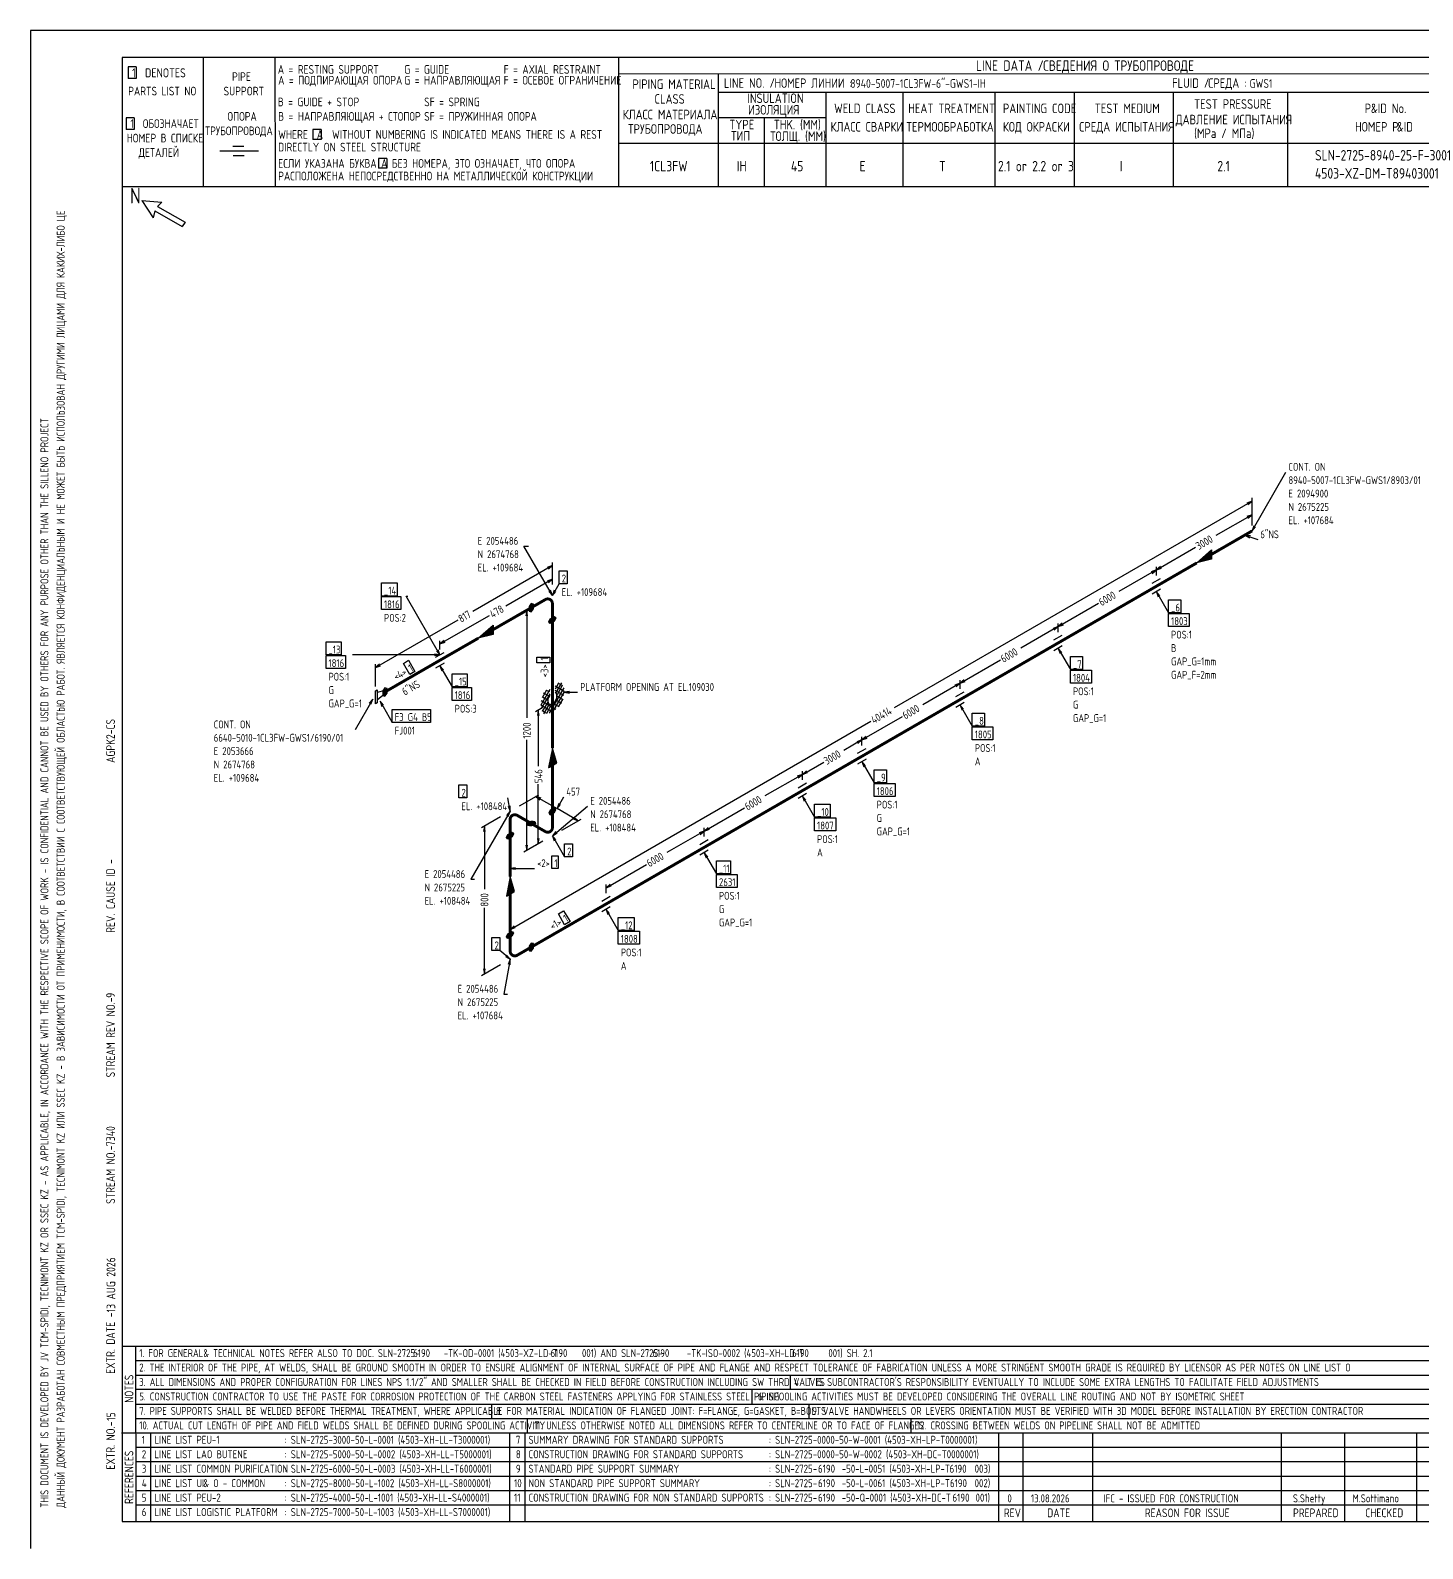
# Model space of a CAD drawing. Extents: x -1005 to 594, y -998 to 420.
# Drawn here: x 0 to 385.2, y 0 to 420 of the extents above; entities that cross this region are included whole.
import ezdxf

# ---------------------------------------------------------------- set-up
doc = ezdxf.new("R2010")
doc.units = 0
doc.styles.add('TTFN17', font='GOST type A')

msp = doc.modelspace()

# ---------------------------------------------------------------- linework, layer by layer
at = {"layer": 'GT_1', "flags": 128}
for points in [[(0, 420), (0, 0)], [(594, 420), (0, 420)], [(589.1, 412.5), (25.4, 412.5)], [(25.4, 412.5), (25.4, 7.5)], [(47.8, 412.5), (47.8, 376.7)], [(67.6, 412.5), (67.7, 376.7)], [(162.7, 412.5), (162.7, 376.7)], [(29.3, 409.9), (27.1, 409.9)], [(27.1, 409.9), (27.1, 406.7)], [(29.3, 409.9), (29.3, 406.7)], [(589.1, 408), (162.7, 407.9)], [(190.3, 407.8), (190.3, 376.7)], [(29.3, 406.7), (27.1, 406.7)], [(190.3, 402.9), (402.7, 402.9)], [(220.1, 402.9), (220.1, 376.7)], [(241.4, 402.9), (241.4, 376.8)], [(266.9, 402.9), (266.9, 376.7)], [(288.8, 402.9), (288.8, 376.7)], [(316.2, 402.9), (316.2, 376.7)], [(347.8, 402.9), (347.8, 376.8)], [(28.7, 395.8), (26.5, 395.8)], [(26.5, 395.8), (26.5, 392.6)], [(28.7, 395.8), (28.7, 392.6)], [(219.9, 395.8), (190.3, 395.8)], [(203, 395.8), (203, 376.7)], [(28.7, 392.6), (26.5, 392.6)], [(80.5, 392.6), (78.2, 392.6)], [(78.2, 392.6), (78.2, 389.8)], [(80.5, 392.6), (80.5, 389.8)], [(63.1, 386.6), (52.4, 386.6)], [(59.1, 387.9), (56, 387.9)], [(80.5, 389.8), (78.2, 389.8)], [(230.2, 388.7), (162.7, 388.7)], [(402.7, 388.7), (226.9, 388.7)], [(59.2, 385.3), (56.1, 385.3)], [(98.6, 384.6), (96.3, 384.6)], [(96.3, 384.6), (96.3, 381.9)], [(98.6, 384.6), (98.6, 381.9)], [(98.6, 381.9), (96.3, 381.9)], [(402.7, 376.7), (25.4, 376.7)], [(30.8, 372.9), (34, 368.1)], [(30.8, 372.9), (36.4, 372.5)], [(34.4, 370.1), (34, 368.1)], [(34.4, 370.1), (42, 365.7)], [(36.4, 372.5), (35.2, 371.3)], [(35.2, 371.3), (42.8, 366.9)], [(42.8, 366.9), (42, 365.7)], [(338.025, 281.525), (347.4, 297.8)], [(338.025, 283.025), (338.025, 290.675)], [(338.025, 289.775), (239.025, 232.625)], [(338.025, 286.025), (327.975, 280.25)], [(336.9, 288.8), (338.025, 289.775), (336.6, 289.25)], [(336.9, 285.05), (338.025, 286.025), (336.6, 285.5)], [(338.025, 283.025), (338.025, 286.925)], [(338.55, 282.95), (338.025, 281.525), (339, 282.65)], [(144.45, 263.675), (136.575, 277.325), (137.85, 277.325)], [(337.575, 280.175), (336.075, 280.4), (337.35, 279.65)], [(336.075, 280.4), (339.6, 279.125)], [(311.55, 270.725), (322.425, 277.025)], [(326.85, 275.075), (326.85, 273.725), (322.725, 272.675), (326.85, 276.275), (326.85, 273.875), (323.1, 272.9), (326.85, 276.2), (326.85, 274.1), (323.55, 273.125), (326.85, 275.975), (326.85, 274.25), (323.925, 273.425), (326.85, 275.825), (326.85, 274.4), (324.3, 273.575), (326.85, 275.675), (326.85, 274.55), (324.75, 273.875), (326.85, 275.525), (326.85, 274.775), (325.05, 274.025), (326.85, 275.3), (326.85, 274.925), (325.5, 274.325), (326.85, 275.15), (326.85, 275.075), (322.725, 272.675)], [(144.45, 271.925), (122.4, 259.25)], [(143.325, 270.95), (144.45, 271.925), (143.025, 271.4)], [(144.45, 266.675), (144.45, 272.825)], [(144.45, 266.675), (144.45, 269.075)], [(146.325, 270.5), (148.5, 270.5), (148.5, 266.9), (146.325, 266.9), (146.325, 270.5)], [(311.55, 270.725), (301.2, 264.8)], [(310.425, 269.75), (311.55, 270.725), (310.125, 270.2)], [(312.675, 271.7), (311.55, 270.725), (312.975, 271.25)], [(311.55, 269.225), (311.55, 271.625)], [(311.55, 269.225), (311.55, 271.625)], [(97.125, 267.125), (101.475, 267.125), (101.475, 263.525), (97.125, 263.525), (97.125, 267.125)], [(144.45, 268.175), (131.55, 260.75)], [(143.325, 267.2), (144.45, 268.175), (143.025, 267.65)], [(143.475, 264.8), (144.45, 263.675), (143.925, 265.1)], [(144.45, 263.675), (146.325, 266.9)], [(144.975, 265.1), (144.45, 263.675), (145.425, 264.8)], [(310.35, 267.05), (312.675, 268.4)], [(312.675, 265.4), (310.35, 264.05)], [(312.525, 263.6), (311.55, 264.725), (312.075, 263.3)], [(311.55, 264.725), (314.925, 258.875)], [(97.125, 263.375), (102.525, 263.375), (102.525, 259.775), (97.125, 259.775), (97.125, 263.375)], [(113.325, 247.25), (103.95, 263.525), (104.475, 263.525)], [(141.825, 262.175), (136.5, 259.1)], [(138, 259.325), (138.6, 259.175), (139.2, 260), (139.2, 261.275), (138.6, 261.425), (138, 260.6), (138, 259.325)], [(138, 260.6), (139.2, 260.6)], [(138.145, 260.8), (139.2, 260.8)], [(138.291, 261), (139.2, 261)], [(138.436, 261.2), (139.2, 261.2)], [(284.4, 255.05), (295.575, 261.5)], [(314.925, 262.475), (318.3, 262.475), (318.3, 258.875), (314.925, 258.875), (314.925, 262.475)], [(95.475, 243.725), (118.35, 256.925)], [(113.325, 250.25), (127.05, 258.125)], [(137.55, 258.05), (137.325, 259.55), (137.1, 258.05)], [(137.325, 259.55), (137.325, 229.85)], [(138, 260.4), (139.2, 260.4)], [(138, 260.2), (139.2, 260.2)], [(138, 260), (139.2, 260)], [(138, 259.8), (139.055, 259.8)], [(138, 259.6), (138.909, 259.6)], [(138, 259.4), (138.764, 259.4)], [(145.05, 257.9), (145.425, 257.45), (145.05, 256.625), (143.85, 255.95), (143.475, 256.4), (143.85, 257.225), (145.05, 257.9)], [(143.475, 256.4), (144.65, 256.4)], [(143.566, 256.6), (145.006, 256.6)], [(143.657, 256.8), (145.13, 256.8)], [(143.748, 257), (145.22, 257)], [(143.839, 257.2), (145.311, 257.2)], [(144.161, 257.4), (145.402, 257.4)], [(144.517, 257.6), (145.3, 257.6)], [(314.925, 258.725), (320.625, 258.725), (320.625, 255.125), (314.925, 255.125), (314.925, 258.725)], [(128.025, 254.225), (128.025, 252.875), (123.9, 251.825), (128.025, 255.425), (128.025, 253.025), (124.275, 252.05), (128.025, 255.35), (128.025, 253.25), (124.725, 252.275), (128.025, 255.125), (128.025, 253.4), (125.1, 252.575), (128.025, 254.975), (128.025, 253.55), (125.475, 252.725), (128.025, 254.825), (128.025, 253.7), (125.925, 253.025), (128.025, 254.675), (128.025, 253.925), (126.225, 253.175), (128.025, 254.45), (128.025, 254.075), (126.675, 253.475), (128.025, 254.3), (128.025, 254.225), (123.9, 251.825)], [(143.642, 256.2), (144.294, 256.2)], [(284.4, 255.05), (274.05, 249.125)], [(283.275, 254.075), (284.4, 255.05), (282.975, 254.525)], [(283.2, 251.375), (285.525, 252.725)], [(285.525, 256.025), (284.4, 255.05), (285.825, 255.575)], [(284.4, 253.55), (284.4, 255.95)], [(284.4, 253.55), (284.4, 255.95)], [(81.825, 250.85), (86.025, 250.85), (86.025, 247.25), (81.825, 247.25), (81.825, 250.85)], [(112.125, 246.575), (114.45, 247.925)], [(112.125, 246.575), (114.45, 247.925)], [(112.125, 246.575), (114.45, 247.925)], [(112.35, 248.375), (113.325, 247.25), (112.8, 248.675)], [(114.45, 251.225), (113.325, 250.25), (114.75, 250.775)], [(113.325, 248.75), (113.325, 251.15)], [(285.525, 249.725), (283.2, 248.375)], [(285.375, 247.925), (284.4, 249.05), (284.925, 247.625)], [(284.4, 249.05), (287.775, 243.2)], [(81.825, 247.1), (87.225, 247.1), (87.225, 243.5), (81.825, 243.5), (81.825, 247.1)], [(113.325, 247.25), (91.575, 247.25), (89.175, 247.25)], [(96.6, 244.7), (95.475, 243.725), (96.9, 244.25)], [(95.475, 238.475), (95.475, 244.625)], [(103.2, 244.85), (104.625, 245.75), (106.425, 242.675), (105, 241.775), (103.2, 244.85)], [(111.825, 247.025), (113.325, 247.25), (111.825, 247.475)], [(114.45, 244.925), (112.125, 243.575)], [(114.45, 244.925), (112.125, 243.575)], [(114.45, 244.925), (112.125, 243.575)], [(114.3, 243.125), (113.325, 244.25), (113.85, 242.825)], [(113.325, 244.25), (116.7, 238.4)], [(140.175, 245), (140.175, 246.65), (143.7, 246.65), (143.7, 245), (140.175, 245)], [(257.25, 239.375), (268.425, 245.825)], [(287.775, 246.8), (291.15, 246.8), (291.15, 243.2), (287.775, 243.2), (287.775, 246.8)], [(116.7, 242), (120.9, 242), (120.9, 238.4), (116.7, 238.4), (116.7, 242)], [(146.925, 239.525), (145.35, 236.825)], [(147.3, 238.7), (146.025, 239.45)], [(258.375, 240.35), (257.25, 239.375), (258.675, 239.9)], [(257.25, 237.875), (257.25, 240.275)], [(257.25, 237.875), (257.25, 240.275)], [(287.775, 243.05), (293.625, 243.05), (293.625, 239.45), (287.775, 239.45), (287.775, 243.05)], [(96, 235.775), (96, 233.975), (95.475, 233.675), (95.475, 237.275), (96, 237.575), (96, 235.775)], [(96, 234.8), (98.1, 236.6), (98.1, 237.35), (96, 236.825)], [(97.5, 236), (98.1, 235.85), (98.7, 236.675), (98.7, 237.95), (98.1, 238.1), (97.5, 237.275), (97.5, 236)], [(97.5, 237.2), (98.7, 237.2)], [(97.5, 237), (98.7, 237)], [(97.5, 236.8), (98.7, 236.8)], [(97.5, 236.6), (98.645, 236.6)], [(97.5, 236.4), (98.5, 236.4)], [(97.5, 236.2), (98.355, 236.2)], [(97.5, 236), (98.209, 236)], [(97.591, 237.4), (98.7, 237.4)], [(97.736, 237.6), (98.7, 237.6)], [(97.882, 237.8), (98.7, 237.8)], [(116.7, 238.25), (122.1, 238.25), (122.1, 234.65), (116.7, 234.65), (116.7, 238.25)], [(143.7, 237.65), (141.225, 233.375)], [(143.7, 236.45), (141.3, 232.4)], [(142.8, 237.5), (141.6, 235.4)], [(143.175, 234.65), (141.675, 235.55)], [(143.55, 235.775), (141.975, 236.675)], [(143.7, 236.975), (142.8, 237.425)], [(143.7, 236), (143.325, 235.4), (143.175, 234.95), (143.175, 234.425), (143.25, 234.05), (143.325, 233.75), (143.7, 233.525), (144, 233.6), (144.45, 233.75), (144.825, 234.05), (145.2, 234.35), (145.5, 234.95), (145.65, 235.4), (145.65, 235.85), (145.65, 236.375), (145.5, 236.675), (145.2, 236.9), (145.2, 236.9)], [(147.6, 238.1), (143.55, 231.125)], [(147.675, 237.05), (144.45, 231.5)], [(146.1, 239.375), (145.2, 237.8)], [(147.675, 237.125), (145.2, 238.55)], [(147.6, 236), (145.2, 237.35)], [(147.15, 238.775), (145.725, 236.225)], [(147.15, 234.875), (145.725, 235.775)], [(149.175, 237.125), (147.675, 236.9), (149.175, 236.675)], [(147.675, 236.9), (151.425, 236.9)], [(257.25, 239.375), (246.9, 233.45)], [(256.125, 238.4), (257.25, 239.375), (255.825, 238.85)], [(256.05, 235.7), (258.375, 237.05)], [(94.725, 235.025), (89.85, 226.55)], [(94.2, 233.6), (94.725, 235.025), (93.75, 233.9)], [(97.725, 233.3), (96.75, 234.425), (97.275, 233)], [(96.75, 234.425), (100.125, 228.575)], [(100.125, 232.175), (110.7, 232.175), (110.7, 228.575), (100.125, 228.575), (100.125, 232.175)], [(141.825, 232.7), (139.8, 231.5)], [(140.775, 230.45), (140.55, 231.95), (140.325, 230.45)], [(140.55, 231.95), (140.55, 216.425)], [(144.375, 231.5), (141.225, 233.3)], [(145.35, 232.175), (141.3, 234.5)], [(142.875, 231.05), (141.6, 231.8)], [(143.175, 234.2), (141.675, 231.725)], [(143.55, 233.6), (141.975, 230.975)], [(144.225, 233.6), (142.8, 231.05)], [(146.1, 233), (144.6, 233.825)], [(146.925, 233.825), (145.35, 234.725)], [(147.3, 235.1), (146.025, 232.85)], [(258.375, 234.05), (256.05, 232.7)], [(258.225, 232.25), (257.25, 233.375), (257.775, 231.95)], [(257.25, 233.375), (260.625, 227.525)], [(260.625, 231.125), (264, 231.125), (264, 227.525), (260.625, 227.525), (260.625, 231.125)], [(132.75, 171.275), (232.575, 228.875)], [(230.1, 223.7), (241.275, 230.15)], [(260.625, 227.375), (266.325, 227.375), (266.325, 223.775), (260.625, 223.775), (260.625, 227.375)], [(137.325, 193.1), (137.325, 223.775)], [(230.1, 223.7), (225.075, 220.775)], [(228.975, 222.725), (230.1, 223.7), (228.675, 223.175)], [(231.225, 224.675), (230.1, 223.7), (231.525, 224.225)], [(230.1, 222.2), (230.1, 224.6)], [(230.1, 222.2), (230.1, 224.6)], [(144.45, 216.65), (145.65, 217.325), (144.45, 221.45), (143.4, 216.05), (145.5, 217.25), (144.45, 221), (143.475, 216.125), (145.35, 217.175), (144.45, 220.475), (143.625, 216.2), (145.2, 217.1), (144.45, 220.025), (143.775, 216.275), (145.05, 216.95), (144.45, 219.575), (143.925, 216.35), (144.9, 216.875), (144.45, 219.125), (144.075, 216.425), (144.75, 216.8), (144.45, 218.675), (144.225, 216.5), (144.6, 216.725), (144.45, 218.225), (144.375, 216.575), (144.45, 216.65), (144.45, 221.45)], [(228.9, 220.025), (231.225, 221.375)], [(213.6, 214.175), (219.525, 217.55)], [(214.725, 215.15), (213.6, 214.175), (215.025, 214.7)], [(213.6, 212.675), (213.6, 215.075)], [(213.6, 212.675), (213.6, 215.075)], [(231.225, 218.375), (228.9, 217.025)], [(231.075, 216.575), (230.1, 217.7), (230.625, 216.275)], [(230.1, 217.7), (233.475, 211.85)], [(233.475, 215.45), (236.85, 215.45), (236.85, 211.85), (233.475, 211.85), (233.475, 215.45)], [(118.575, 211.25), (120.75, 211.25), (120.75, 207.65), (118.575, 207.65), (118.575, 211.25)], [(140.55, 194.975), (140.55, 211.475)], [(213.6, 214.175), (203.25, 208.25)], [(212.475, 213.2), (213.6, 214.175), (212.175, 213.65)], [(212.4, 210.5), (214.725, 211.85)], [(233.475, 211.7), (239.325, 211.7), (239.325, 208.1), (233.475, 208.1), (233.475, 211.7)], [(132.75, 203.975), (132.075, 207.65)], [(135.375, 205.475), (140.7, 208.55)], [(141.3, 207.575), (139.875, 208.1), (141, 207.125)], [(139.875, 208.1), (145.725, 204.725)], [(145.725, 204.725), (147.6, 207.95)], [(146.25, 206.15), (145.725, 204.725), (146.7, 205.85)], [(214.725, 208.85), (212.4, 207.5)], [(214.575, 207.05), (213.6, 208.175), (214.125, 206.75)], [(213.6, 208.175), (216.975, 202.325)], [(216.975, 205.925), (221.325, 205.925), (221.325, 202.325), (216.975, 202.325), (216.975, 205.925)], [(132.75, 203.975), (121.875, 185.15), (122.85, 185.15)], [(130.125, 202.475), (124.8, 199.4)], [(132.225, 202.55), (132.75, 203.975), (131.775, 202.85)], [(132.225, 205.4), (132.75, 203.975), (132.75, 205.475)], [(143.85, 204.275), (143.475, 203.45), (143.85, 203), (145.05, 203.675), (145.425, 204.5), (145.05, 204.95), (143.85, 204.275)], [(143.517, 203.4), (144.561, 203.4)], [(143.543, 203.6), (144.917, 203.6)], [(143.634, 203.8), (145.107, 203.8)], [(143.683, 203.2), (144.206, 203.2)], [(143.725, 204), (145.198, 204)], [(143.816, 204.2), (145.289, 204.2)], [(144.072, 204.4), (145.38, 204.4)], [(144.428, 204.6), (145.342, 204.6)], [(144.45, 197.225), (154.2, 205.4)], [(151.575, 201.35), (145.725, 204.725)], [(147.075, 198.725), (152.4, 201.8)], [(150.15, 201.875), (151.575, 201.35), (150.45, 202.325)], [(186.45, 198.5), (197.625, 204.95)], [(216.975, 202.175), (222.825, 202.175), (222.825, 198.575), (216.975, 198.575), (216.975, 202.175)], [(125.85, 198.35), (125.625, 199.85), (125.4, 198.35)], [(125.625, 199.85), (125.625, 182.45)], [(133.35, 198.2), (133.725, 197.75), (133.35, 196.925), (132.15, 196.25), (131.775, 196.7), (132.15, 197.525), (133.35, 198.2)], [(132.093, 197.4), (133.566, 197.4)], [(132.283, 197.6), (133.657, 197.6)], [(132.639, 197.8), (133.683, 197.8)], [(132.994, 198), (133.517, 198)], [(138.6, 199.925), (137.625, 200.075), (137.475, 200.6), (138.6, 201.275), (139.575, 201.125), (139.725, 200.6), (138.6, 199.925)], [(137.475, 200.6), (139.725, 200.6)], [(137.532, 200.4), (139.392, 200.4)], [(137.589, 200.2), (139.058, 200.2)], [(137.808, 200.8), (139.668, 200.8)], [(138.113, 200), (138.725, 200)], [(138.142, 201), (139.611, 201)], [(138.475, 201.2), (139.088, 201.2)], [(145.425, 198.35), (144.45, 197.225), (145.725, 197.975)], [(186.45, 198.5), (176.1, 192.575)], [(185.325, 197.525), (186.45, 198.5), (185.025, 197.975)], [(187.575, 199.475), (186.45, 198.5), (187.875, 199.025)], [(186.45, 197), (186.45, 199.4)], [(186.45, 197), (186.45, 199.4)], [(131.82, 196.8), (133.128, 196.8)], [(131.858, 196.6), (132.772, 196.6)], [(131.911, 197), (133.384, 197)], [(132.002, 197.2), (133.475, 197.2)], [(141.825, 195.725), (136.5, 192.65)], [(137.1, 194.6), (137.325, 193.1), (137.55, 194.6)], [(141.825, 195.725), (139.8, 194.525)], [(140.325, 196.475), (140.55, 194.975), (140.775, 196.475)], [(145.425, 196.1), (144.45, 197.225), (144.975, 195.8)], [(144.45, 197.225), (147.825, 191.375)], [(147.825, 194.975), (150, 194.975), (150, 191.375), (147.825, 191.375), (147.825, 194.975)], [(185.25, 194.825), (187.575, 196.175)], [(144.3, 191.675), (146.025, 191.675), (146.025, 188.15), (144.3, 188.15), (144.3, 191.675)], [(159.3, 182.825), (170.475, 189.275)], [(187.575, 193.175), (185.25, 191.825)], [(187.425, 191.375), (186.45, 192.5), (186.975, 191.075)], [(186.45, 192.5), (189.825, 186.65)], [(189.825, 190.25), (193.725, 190.25), (193.725, 186.65), (189.825, 186.65), (189.825, 190.25)], [(132.75, 181.1), (133.95, 181.775), (132.75, 185.9), (131.7, 180.5), (133.8, 181.7), (132.75, 185.45), (131.775, 180.575), (133.65, 181.625), (132.75, 184.925), (131.925, 180.65), (133.5, 181.55), (132.75, 184.475), (132.075, 180.725), (133.35, 181.4), (132.75, 184.025), (132.225, 180.8), (133.2, 181.325), (132.75, 183.575), (132.375, 180.875), (133.05, 181.25), (132.75, 183.125), (132.525, 180.95), (132.9, 181.175), (132.75, 182.675), (132.675, 181.025), (132.75, 181.1), (132.75, 185.9)], [(134.25, 188.375), (132.75, 188.15), (134.25, 187.925)], [(132.75, 188.15), (139.5, 188.15)], [(189.825, 186.5), (195.525, 186.5), (195.525, 182.9), (189.825, 182.9), (189.825, 186.5)], [(160.425, 183.8), (159.3, 182.825), (160.725, 183.35)], [(159.3, 181.325), (159.3, 183.725)], [(125.625, 158.9), (125.625, 177.275)], [(146.1, 175.625), (147.525, 176.45), (149.325, 173.45), (147.825, 172.55), (146.1, 175.625)], [(158.1, 179.15), (160.425, 180.5)], [(160.425, 177.5), (158.1, 176.15)], [(160.275, 175.7), (159.3, 176.825), (159.825, 175.4)], [(159.3, 176.825), (162.675, 170.975)], [(133.875, 172.25), (132.75, 171.275), (134.175, 171.8)], [(162.675, 174.575), (167.025, 174.575), (167.025, 170.975), (162.675, 170.975), (162.675, 174.575)], [(127.725, 169.025), (129.9, 169.025), (129.9, 165.425), (127.725, 165.425), (127.725, 169.025)], [(133.35, 170.75), (133.725, 170.3), (133.35, 169.475), (132.15, 168.8), (131.775, 169.25), (132.15, 170.075), (133.35, 170.75)], [(131.817, 169.2), (132.861, 169.2)], [(131.843, 169.4), (133.217, 169.4)], [(131.934, 169.6), (133.407, 169.6)], [(131.983, 169), (132.506, 169)], [(132.025, 169.8), (133.498, 169.8)], [(132.116, 170), (133.589, 170)], [(132.372, 170.2), (133.68, 170.2)], [(132.728, 170.4), (133.642, 170.4)], [(132.75, 166.025), (132.75, 172.175)], [(162.675, 170.825), (168.525, 170.825), (168.525, 167.225), (162.675, 167.225), (162.675, 170.825)], [(132.75, 163.025), (129.9, 165.425)], [(131.475, 163.775), (132.75, 163.025), (131.775, 164.15)], [(138, 165.425), (138.6, 165.275), (139.2, 166.1), (139.2, 167.375), (138.6, 167.525), (138, 166.7), (138, 165.425)], [(138, 166.6), (139.2, 166.6)], [(138, 166.4), (139.2, 166.4)], [(138, 166.2), (139.2, 166.2)], [(138, 166), (139.127, 166)], [(138, 165.8), (138.982, 165.8)], [(138, 165.6), (138.836, 165.6)], [(138.073, 166.8), (139.2, 166.8)], [(138.1, 165.4), (138.691, 165.4)], [(138.218, 167), (139.2, 167)], [(138.364, 167.2), (139.2, 167.2)], [(138.509, 167.4), (139.1, 167.4)], [(130.125, 161.525), (124.8, 158.45)], [(125.4, 160.4), (125.625, 158.9), (125.85, 160.4)], [(132.75, 163.025), (131.025, 153.425), (132, 153.425)], [(132.75, 161.525), (132.75, 163.025), (132.225, 161.6)], [(25.3, 56), (402.7, 56)], [(29.1, 56), (29.2, 7.5)], [(29.1, 52), (402.7, 52)], [(29.1, 48), (402.7, 48)], [(210.2, 48), (210.2, 44)], [(402.7, 44), (29.1, 44)], [(199.6, 44), (199.6, 40)], [(29.2, 40), (402.7, 40)], [(127.6, 40), (127.6, 36)], [(215.4, 40), (215.4, 36)], [(29.1, 36), (402.7, 36)], [(137.5, 36), (137.5, 32)], [(243.6, 36), (243.6, 32)], [(25.2, 32), (402.7, 32)], [(33.2, 32), (33.2, 7.6)], [(132.6, 32), (132.6, 7.6)], [(136.8, 32), (136.8, 7.6)], [(267.9, 32), (267.9, 7.5)], [(274.6, 32), (274.6, 7.5)], [(293.9, 32), (293.9, 7.5)], [(346.1, 32), (346.1, 7.5)], [(363.6, 32), (363.6, 7.5)], [(383.5, 32), (383.5, 7.5)], [(402.7, 28), (29.5, 28)], [(402.7, 24), (29.1, 24)], [(402.7, 20), (29.1, 20)], [(402.7, 16), (29.1, 16)], [(402.7, 12), (29.2, 12)], [(25.4, 7.5), (589.1, 7.5)], [(0, 0), (0, 0)]]:
    msp.add_lwpolyline(points, dxfattribs=at)
at = {"layer": 'GT_1', "const_width": 0.8, "flags": 128}
for points in [[(338.025, 281.525), (326.85, 275.075)], [(322.725, 272.675), (311.55, 266.225)], [(311.55, 266.225), (284.4, 250.55)], [(138.6, 260.3), (128.025, 254.225)], [(142.5, 262.55), (138.6, 260.3)], [(144.45, 256.925), (144.45, 261.425)], [(144.45, 234.2), (144.45, 256.925)], [(123.9, 251.825), (113.325, 245.75)], [(284.4, 250.55), (257.25, 234.875)], [(113.325, 245.75), (98.1, 236.975)], [(257.25, 234.875), (230.1, 219.2)], [(144.45, 221.45), (144.45, 234.2)], [(230.1, 219.2), (213.6, 209.675)], [(144.45, 203.975), (144.45, 216.65)], [(213.6, 209.675), (186.45, 194)], [(132.75, 197.225), (132.75, 201.725)], [(134.7, 202.85), (138.6, 200.6)], [(144.45, 199.475), (144.45, 203.975)], [(132.75, 185.9), (132.75, 197.225)], [(138.6, 200.6), (142.5, 198.35)], [(186.45, 194), (159.3, 178.325)], [(132.75, 169.775), (132.75, 181.1)], [(159.3, 178.325), (138.6, 166.4)], [(132.75, 165.275), (132.75, 169.775)], [(138.6, 166.4), (134.7, 164.15)]]:
    msp.add_lwpolyline(points, dxfattribs=at)
for points in [[(144.45, 261.425, 0.577571), (142.5, 262.55)], [(132.75, 201.725, -0.577557), (134.7, 202.85)], [(142.5, 198.35, 0.577127), (144.45, 199.475)], [(134.7, 164.15, -0.577127), (132.75, 165.275)]]:
    msp.add_lwpolyline(points, format="xyb", dxfattribs=at)

# ---------------------------------------------------------------- texts
at = {"layer": 'GT_1', "style": 'TTFN17'}
for s, height, p in [('LINE DATA /', 2.8875, (261.633, 408.8)), ('СВЕДЕНИЯ О ТРУБОПРОВОДЕ', 2.8875, (280.233, 408.8)), (' 1  DENOTES', 2.5025, (26.875, 407)), (' PIPE', 2.4062, (54.561, 406)), ('A = RESTING SUPPORT', 2.40625, (68.461, 408)), ('A = ПОДПИРАЮЩАЯ ОПОРА', 2.40625, (68.561, 405)), ('G = GUIDE', 2.4062, (103.461, 408)), ('G = НАПРАВЛЯЮЩАЯ', 2.40625, (103.461, 405)), ('F = AXIAL RESTRAINT', 2.40625, (130.961, 408)), ('F = ОСЕВОЕ ОГРАНИЧЕНИЕ', 2.40625, (130.961, 405)), ('PARTS LIST NO', 2.40625, (27.061, 402)), ('SUPPORT', 2.4062, (53.461, 402)), ('PIPING MATERIAL', 2.64687, (166.597, 403.8)), ('LINE NO. /', 2.6469, (191.897, 404.1)), ('НОМЕР ЛИНИИ :', 2.59875, (205.89, 404.1)), ('8940-5007-1CL3FW-6"-GWS1-IH', 2.40625, (226.861, 404.1)), ('FLUID /', 2.6469, (315.897, 404.1)), ('СРЕДА :', 2.6469, (325.897, 404.1)), ('GWS1', 2.4062, (337.361, 404.1)), ('B = GUIDE + STOP', 2.40625, (68.461, 399)), ('SF = SPRING', 2.40625, (108.961, 399)), ('CLASS', 2.6469, (172.697, 399.7)), ('INSULATION', 2.6469, (198.397, 399.9)), ('ИЗОЛЯЦИЯ', 2.6469, (198.597, 396.7)), ('WELD CLASS', 2.6469, (222.397, 397.1)), ('HEAT TREATMENT', 2.64687, (242.897, 397.1)), ('PAINTING CODE', 2.64687, (269.097, 397.1)), ('TEST MEDIUM', 2.64687, (294.497, 397.1)), ('TEST PRESSURE', 2.64687, (321.997, 398.3)), ('P', 2.647, (369.197, 397.1)), ('&ID No.', 2.6469, (370.908, 397.1)), (' 1  ОБОЗНАЧАЕТ', 2.40625, (26.461, 393)), ('ОПОРА', 2.4062, (54.561, 395)), ('B = НАПРАВЛЯЮЩАЯ + СТОПОР', 2.40625, (68.561, 395)), ('SF = ПРУЖИННАЯ ОПОРА', 2.40625, (108.961, 395)), ('КЛАСС МАТЕРИАЛА', 2.64687, (163.897, 395.4)), ('TYPE', 2.6469, (193.397, 392.6)), ('THK. (MM)', 2.6469, (205.697, 392.6)), ('ДАВЛЕНИЕ ИСПЫТАНИЯ', 2.64687, (316.897, 394)), ('НОМЕР В СПИСКЕ', 2.40625, (26.661, 389)), ('ТРУБОПРОВОДА', 2.40625, (48.361, 391)), ('WHERE  A  WITHOUT NUMBERING IS INDICATED MEANS THERE IS A REST', 2.40625, (68.561, 390)), ('ТРУБОПРОВОДА', 2.64687, (165.397, 391.4)), ('ТИП', 2.6469, (193.897, 389.5)), ('ТОЛЩ. (ММ)', 2.6469, (204.697, 389.4)), ('КЛАСС СВАРКИ', 2.64687, (221.397, 392)), ('ТЕРМООБРАБОТКА', 2.64687, (242.397, 392)), ('КОД ОКРАСКИ', 2.64687, (269.097, 392)), ('СРЕДА ИСПЫТАНИЯ', 2.64687, (290.197, 392)), ('(MPa / МПа)', 2.64687, (321.997, 390.2)), ('НОМЕР P', 2.6469, (366.497, 392)), ('&ID', 2.6469, (378.097, 392)), ('ДЕТАЛЕЙ', 2.4062, (29.961, 385)), ('DIRECTLY ON STEEL STRUCTURE', 2.40625, (68.561, 386.5)), ('SLN-2725-8940-25-F-3001', 2.8875, (355.433, 384)), ('ЕСЛИ УКАЗАНА БУКВА A БЕЗ НОМЕРА, ЭТО ОЗНАЧАЕТ, ЧТО ОПОРА', 2.40625, (68.561, 382)), ('1CL3FW', 2.8875, (171.433, 381)), ('IH', 2.8875, (195.433, 381)), ('45', 2.8875, (210.433, 381)), ('E', 2.888, (229.433, 381)), ('T', 2.888, (251.433, 381)), ('2.1 or 2.2 or 3', 2.8875, (267.733, 381)), ('I', 2.888, (301.433, 381)), ('2.1', 2.8875, (328.433, 381)), ('РАСПОЛОЖЕНА НЕПОСРЕДСТВЕННО НА МЕТАЛЛИЧЕСКОЙ КОНСТРУКЦИИ', 2.40625, (68.561, 378.5)), ('4503-XZ-DM-T89403001', 2.8875, (355.433, 379)), ('N', 4.331, (27.55, 372.1)), ('CONT. ON', 2.1656, (348.1, 298.175)), ('8940-5007-1CL3FW-GWS1/8903/01', 2.16562, (348.1, 294.478)), ('E 2094900', 2.1656, (348.1, 290.78)), ('N 2675225', 2.1656, (348.1, 287.083)), ('6"NS', 2.1656, (340.3, 279.5)), ('EL. +107684', 2.16562, (348.1, 283.385)), ('E 2054486', 2.1656, (123.767, 277.7)), ('N 2674768', 2.1656, (123.767, 274.003)), ('EL. +109684', 2.16562, (123.767, 270.305)), ('2', 2.166, (147.025, 267.275)), ('_14', 2.1656, (97.842, 263.9)), ('EL. +109684', 2.16562, (147.025, 263.525)), ('1816', 2.1656, (97.842, 260.15)), ('_6', 2.1656, (315.625, 259.25)), ('POS:2', 2.1656, (97.842, 256.4)), ('1803', 2.1656, (315.625, 255.5)), ('POS:1', 2.1656, (315.625, 251.75)), ('_13', 2.1656, (82.5, 247.625)), ('B', 2.166, (315.625, 248.053)), ('1816', 2.1656, (82.5, 243.875)), ('_7', 2.1656, (288.475, 243.575)), ('GAP_G=1mm', 2.1656, (315.625, 244.355)), ('POS:1', 2.1656, (82.5, 240.125)), ('_15', 2.1656, (117.4, 238.775)), ('PLATFORM OPENING AT EL.109030', 2.16562, (152.125, 237.275)), ('1804', 2.1656, (288.475, 239.825)), ('GAP_F=2mm', 2.1656, (315.625, 240.658)), ('G', 2.166, (82.5, 236.428)), ('1816', 2.1656, (117.4, 235.025)), ('POS:1', 2.1656, (288.475, 236.075)), ('GAP_G=1', 2.1656, (82.5, 232.73)), ('F3 G4 B5', 2.1656, (100.825, 228.95)), ('POS:3', 2.1656, (117.4, 231.275)), ('G', 2.166, (288.475, 232.378)), ('CONT. ON', 2.1656, (50.742, 226.925)), ('FJ001', 2.1656, (100.825, 225.2)), ('_8', 2.1656, (261.325, 227.9)), ('GAP_G=1', 2.1656, (288.475, 228.68)), ('6640-5010-1CL3FW-GWS1/6190/01', 2.16562, (50.742, 223.228)), ('1805', 2.1656, (261.325, 224.15)), ('E 2053666', 2.1656, (50.742, 219.53)), ('A', 2.166, (261.325, 216.703)), ('POS:1', 2.1656, (261.325, 220.4)), ('N 2674768', 2.1656, (50.742, 215.833)), ('EL. +109684', 2.16562, (50.742, 212.135)), ('_9', 2.1656, (234.175, 212.225)), ('2', 2.166, (119.267, 208.025)), ('457', 2.1656, (148.3, 208.325)), ('1806', 2.1656, (234.175, 208.475)), ('EL. +108484', 2.16562, (119.267, 204.275)), ('E 2054486', 2.1656, (154.9, 205.775)), ('POS:1', 2.1656, (234.175, 204.725)), ('N 2674768', 2.1656, (154.9, 202.078)), ('_10', 2.1656, (217.675, 202.7)), ('G', 2.166, (234.175, 201.028)), ('EL. +108484', 2.16562, (154.9, 198.38)), ('1807', 2.1656, (217.675, 198.95)), ('GAP_G=1', 2.1656, (234.175, 197.33)), ('2', 2.166, (148.525, 191.75)), ('A', 2.166, (217.675, 191.503)), ('POS:1', 2.1656, (217.675, 195.2)), ('<2>', 2.1656, (140.2, 188.525)), ('1', 2.166, (145.024, 188.525)), ('_11', 2.1656, (190.525, 187.025)), ('E 2054486', 2.1656, (109.067, 185.525)), ('2631', 2.1656, (190.525, 183.275)), ('N 2675225', 2.1656, (109.067, 181.828)), ('POS:1', 2.1656, (190.525, 179.525)), ('EL. +108484', 2.16562, (109.067, 178.13)), ('G', 2.166, (190.525, 175.828)), ('_12', 2.1656, (163.375, 171.35)), ('GAP_G=1', 2.1656, (190.525, 172.13)), ('1808', 2.1656, (163.375, 167.6)), ('2', 2.166, (128.45, 165.8)), ('POS:1', 2.1656, (163.375, 163.85)), ('A', 2.166, (163.375, 160.153)), ('E 2054486', 2.1656, (118.217, 153.8)), ('N 2675225', 2.1656, (118.217, 150.103)), ('EL. +107684', 2.16562, (118.217, 146.405)), ('1. FOR GENERAL', 2.18487, (30.128, 53)), ('& TECHNICAL NOTES REFER ALSO TO DOC. SLN-2725-      -TK-OD-0001 (4503-XZ-LD-T      001) AND SLN-2725-      -TK-ISO-0002 (4503-XH-LD-T      001) SH. 2.1', 2.18487, (47.868, 53)), ('6190', 2.1849, (105.928, 53)), ('6190', 2.1849, (143.928, 53)), ('6190', 2.1849, (172.128, 53)), ('6190', 2.1849, (210.728, 53)), ('2. THE INTERIOR OF THE PIPE, AT WELDS, SHALL BE GROUND SMOOTH IN ORDER TO ENSURE ALIGNMENT OF INTERNAL SURFACE OF PIPE AND FLANGE AND RESPECT TOLERANCE OF FABRICATION UNLESS A MORE STRINGENT SMOOTH GRADE IS REQUIRED BY LICENSOR AS PER NOTES ON LINE LIST O', 2.18487, (30.128, 49)), ('3. ALL DIMENSIONS AND PROPER CONFIGURATION FOR LINES NPS 1.1/2" AND SMALLER SHALL BE CHECKED IN FIELD BEFORE CONSTRUCTION INCLUDING SW THRD VALVES', 2.18487, (30.128, 45)), ("4. IT IS SUBCONTRACTOR'S RESPONSIBILITY EVENTUALLY TO INCLUDE SOME EXTRA LENGTHS TO FACILITATE FIELD ADJUSTMENTS", 2.18487, (211.328, 45)), ('5. CONSTRUCTION CONTRACTOR TO USE THE PASTE FOR CORROSION PROTECTION OF THE CARBON STEEL FASTENERS APPLYING FOR STAINLESS STEEL PIPING', 2.18487, (30.128, 41)), ('6. SPOOLING ACTIVITIES MUST BE DEVELOPED CONSIDERING THE OVERALL LINE ROUTING AND NOT BY ISOMETRIC SHEET', 2.18487, (201.328, 41)), ('7. PIPE SUPPORTS SHALL BE WELDED BEFORE THERMAL TREATMENT, WHERE APPLICABLE', 2.18487, (30.128, 37)), ('8. FOR MATERIAL INDICATION OF FLANGED JOINT: F=FLANGE, G=GASKET, B=BOLTS', 2.18487, (128.828, 37)), ('9. VALVE HANDWHEELS OR LEVERS ORIENTATION MUST BE VERIFIED WITH 3D MODEL BEFORE INSTALLATION BY ERECTION CONTRACTOR', 2.18487, (216.328, 37)), ('10. ACTUAL CUT LENGTH OF PIPE AND FIELD WELDS SHALL BE DEFINED DURING SPOOLING ACTIVITY', 2.18487, (30.128, 33)), ('11. UNLESS OTHERWISE NOTED ALL DIMENSIONS REFER TO CENTERLINE OR TO FACE OF FLANGES', 2.18487, (139.328, 33)), ('12. CROSSING BETWEEN WELDS ON PIPELINE SHALL NOT BE ADMITTED', 2.18487, (245.328, 33)), ('1', 2.214, (30.832, 29)), ('LINE LIST PEU-1', 2.21375, (34.332, 29)), (': SLN-2725-3000-50-L-0001 (4503-XH-LL-T3000001)', 2.21375, (70.332, 29)), ('7', 2.214, (134.332, 29)), ('SUMMARY DRAWING FOR STANDARD SUPPORTS', 2.21375, (137.832, 29)), (': SLN-2725-0000-50-W-0001 (4503-XH-LP-T0000001)', 2.21375, (204.332, 29)), ('2', 2.214, (30.832, 25)), ('LINE LIST LAO BUTENE', 2.21375, (34.332, 25)), (': SLN-2725-5000-50-L-0002 (4503-XH-LL-T5000001)', 2.21375, (70.332, 25)), ('8', 2.214, (134.332, 25)), ('CONSTRUCTION DRAWING FOR STANDARD SUPPORTS', 2.21375, (137.832, 25)), (': SLN-2725-0000-50-W-0002 (4503-XH-DC-T0000001)', 2.21375, (204.332, 25)), ('3', 2.214, (30.832, 21)), ('LINE LIST COMMON PURIFICATION', 2.21375, (34.332, 21)), (': SLN-2725-6000-50-L-0003 (4503-XH-LL-T6000001)', 2.21375, (70.332, 21)), ('9', 2.214, (134.332, 21)), ('STANDARD PIPE SUPPORT SUMMARY', 2.21375, (137.832, 21)), (': SLN-2725-      -50-L-0051 (4503-XH-LP-T      003)', 2.21375, (204.332, 21)), ('6190', 2.2138, (217.932, 21)), ('6190', 2.2138, (254.332, 21)), ('4', 2.214, (30.832, 17)), ('LINE LIST UI', 2.21375, (34.332, 17)), ('& O - COMMON', 2.21375, (47.849, 17)), (': SLN-2725-8000-50-L-1002 (4503-XH-LL-S8000001)', 2.21375, (70.332, 17)), ('10', 2.2138, (133.832, 17)), ('NON STANDARD PIPE SUPPORT SUMMARY', 2.21375, (137.832, 17)), (': SLN-2725-      -50-L-0061 (4503-XH-LP-T      002)', 2.21375, (204.332, 17)), ('6190', 2.2138, (217.932, 17)), ('6190', 2.2138, (254.432, 17)), ('5', 2.214, (30.832, 13)), ('LINE LIST PEU-2', 2.21375, (34.332, 13)), (': SLN-2725-4000-50-L-1001 (4503-XH-LL-S4000001)', 2.21375, (70.332, 13)), ('11', 2.2138, (133.832, 13)), ('CONSTRUCTION DRAWING FOR NON STANDARD SUPPORTS', 2.21375, (137.832, 13)), (': SLN-2725-      -50-Q-0001 (4503-XH-DC-T      001)', 2.21375, (204.332, 13)), ('6190', 2.2138, (217.932, 13)), ('6190', 2.2138, (255.132, 13)), ('0', 2.214, (270.332, 12.8)), ('13.08.2026', 2.2138, (276.832, 12.8)), ('IFC - ISSUED FOR CONSTRUCTION', 2.21375, (296.932, 12.8)), ('S.Shetty', 2.2138, (349.332, 12.8)), ('M.Sottimano', 2.21375, (365.832, 12.8)), ('6', 2.214, (30.832, 9)), ('LINE LIST LOGISTIC PLATFORM', 2.21375, (34.332, 9)), (': SLN-2725-7000-50-L-1003 (4503-XH-LL-S7000001)', 2.21375, (70.332, 9)), ('REV', 2.4062, (269.361, 8.7)), ('DATE', 2.4062, (281.361, 8.7)), ('REASON FOR ISSUE', 2.40625, (308.361, 8.7)), ('PREPARED', 2.4062, (349.361, 8.7)), ('CHECKED', 2.4062, (369.361, 8.7))]:
    msp.add_text(s, height=height, dxfattribs=at).set_placement(p)
for s, height, rotation, p in [('ДАННЫЙ ДОКУМЕНТ РАЗРАБОТАН СОВМЕСТНЫМ ПРЕДПРИЯТИЕМ TCM-SPIDI, TECNIMONT KZ ИЛИ SSEC KZ - В ЗАВИСИМОСТИ ОТ ПРИМЕНИМОСТИ, В СООТВЕТСТВИИ С СООТВЕТСТВУЮЩЕЙ ОБЛАСТЬЮ РАБОТ. ЯВЛЯЕТСЯ КОНФИДЕНЦИАЛЬНЫМ И НЕ МОЖЕТ БЫТЬ ИСПОЛЬЗОВАН ДРУГИМИ ЛИЦАМИ ДЛЯ КАКИХ-ЛИБО ЦЕ', 2.21375, 90, (9.5, 11.332)), ('THIS DOCUMENT IS DEVELOPED BY JV TCM-SPIDI, TECNIMONT KZ OR SSEC KZ - AS APPLICABLE, IN ACCORDANCE WITH THE RESPECTIVE SCOPE OF WORK - IS CONFIDENTIAL AND CANNOT BE USED BY OTHERS FOR ANY PURPOSE OTHER THAN THE SILLENO PROJECT', 2.21375, 90, (5, 11.332)), ('3000', 2.1656, 30, (323.273, 276.202)), ('6000', 2.1656, 30, (296.394, 260.676)), ('478', 2.1656, 30, (127.913, 257.351)), ('817', 2.1656, 30, (119.189, 256.08)), ('6000', 2.1656, 30, (269.244, 245.001)), ('1', 2.166, 30, (105.396, 242.463)), ('<3>', 2.1656, 90, (143.325, 241.028)), ('1', 2.166, 90, (143.325, 245.698)), ('<4>', 2.1656, 30, (101.218, 240.051)), ('6"NS', 2.1656, 30, (103.602, 235.922)), ('40414', 2.1656, 30, (233.402, 228.08)), ('6000', 2.1656, 30, (242.094, 229.326)), ('AGPK2-CS', 2.4062, 90, (23.4, 217.361)), ('1200', 2.1656, 90, (138.43, 224.083)), ('3000', 2.1656, 30, (220.336, 216.764)), ('546', 2.1656, 90, (141.678, 211.765)), ('6000', 2.1656, 30, (198.444, 204.126)), ('REV. CAUSE ID -', 2.40625, 90, (23.4, 170.361)), ('6000', 2.1656, 30, (171.294, 188.451)), ('800', 2.1656, 90, (126.73, 177.6)), ('<1>', 2.1656, 30, (144.493, 171.051)), ('1', 2.166, 30, (148.268, 173.23)), ('STREAM REV NO.-', 2.40625, 90, (23.4, 130.361)), ('9', 2.406, 90, (23.4, 152.361)), ('7340', 2.4062, 90, (23.4, 111.361)), ('STREAM NO.-', 2.40625, 90, (23.4, 95.361)), ('13 AUG 2026', 2.40625, 90, (23.5, 65.361)), ('EXTR. DATE -', 2.40625, 90, (23.4, 48.361)), ('NOTES', 2.4062, 90, (28.5, 40.361)), ('EXTR. NO.-', 2.4062, 90, (23.4, 21.861)), ('15', 2.4062, 90, (23.5, 35.361)), ('REFERENCES', 2.4062, 90, (28.5, 12.361))]:
    msp.add_text(s, height=height, rotation=rotation, dxfattribs=at).set_placement(p)

doc.saveas('drawing.dxf')
